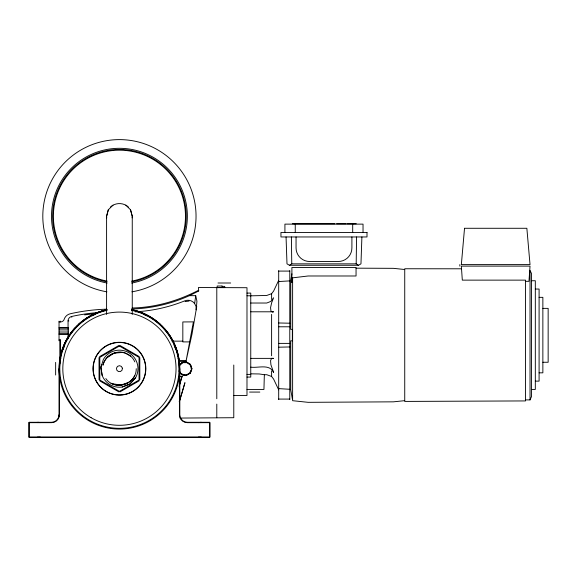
<?xml version="1.0" encoding="UTF-8"?>
<svg xmlns="http://www.w3.org/2000/svg" width="577" height="577" viewBox="0 0 577 577"><rect width="100%" height="100%" fill="white"/><g stroke="black" fill="none" stroke-linecap="round" stroke-linejoin="round"><path stroke-width="0.87" d="M59.042 334.357L68.194 334.357L68.252 332.006L68.194 327.563L59.042 327.563M361.902 236.959L360.964 263.848L358.505 265.269L356.182 263.848L356.572 236.959M251.103 373.831L259.224 373.961L264.345 374.711L263.941 389.432L246.985 389.432M195.718 295.669L194.637 303.574L196.029 306.373L196.23 309.835L196.923 301.151L195.718 295.669L189.393 295.669A151.751 151.751 0 0 1 131.433 309.041M189.393 295.669L198.704 290.988L198.409 287.534L246.985 287.714L246.985 395.469L233.779 395.469M292.618 277.847L291.897 282.593L291.897 267.533L356.052 267.533L356.052 275.986L308.125 275.986L292.618 277.847L292.618 400.698L308.125 402.328L393.42 401.837L404.737 400.662M189.754 341.901L182.83 341.901L182.83 321.952L193.403 321.879L186.054 361.094L192.033 333.953L196.743 306.474M179.231 367.217L179.534 365.486L182.902 362.666L187.287 362.666L190.648 365.486L191.413 369.814L189.22 373.615L185.094 375.115L180.969 373.615L179.216 370.571M291.897 273.83L290.765 280.285L290.765 329.352L292.337 329.352L292.337 340.819L290.765 340.819L290.765 389.886L292.337 398.866M105.829 378.577C114.715 391.372 136.561 384.275 136.237 368.696M113.013 205.116L108.31 209.812L106.594 216.231L106.594 314.458M179.418 376.319L182.094 376.319L180.312 382.674A604.631 604.631 0 0 1 179.137 386.778M179.18 385.45L182.094 376.319M179.382 401.606L184.943 382.674A609.088 609.088 0 0 1 179.231 401.78M101.667 364.924L100.932 367.311L102.165 375.476A18.543 18.543 0 0 0 122.187 387.037L129.875 384.022L135.487 377.971A18.543 18.543 0 0 0 128.7 352.634A18.543 18.543 0 0 0 103.362 359.428L100.932 367.311L102.165 375.476M179.195 371.617L181.69 374.588L186.277 375.403L190.439 372.973L191.932 368.696L190.432 364.433L186.277 361.995L181.69 362.803L179.195 365.775M190.309 373.074L191.896 368.696L190.309 364.325M530.032 399.897L531.547 396.478L531.547 273.693L530.032 270.274L530.032 399.897L525.503 399.897M278.691 280.343L273.599 291.104L271.608 293.693L266.762 295.46L250.584 295.835M108.31 209.812L106.594 216.231A12.831 12.831 0 0 0 106.702 217.875M179.692 364.765L180.529 363.618L183.032 362.19L185.852 361.909A6.816 6.787 0.1 0 1 186.602 362.039L190.432 364.433M71.397 332.41L76.864 326.135L83.138 320.668M134.78 375.533C130.546 384.239 119.569 387.816 111.022 383.258M135.487 377.971L129.875 384.022L122.187 387.037M59.042 339.976L60.585 339.976L59.799 340.769L59.864 363.2M59.042 414.74A7.551 7.551 0 0 1 51.497 422.285L29.225 422.285L28.85 422.667L28.85 437.005L29.225 437.38L209.624 437.38L209.999 437.005L209.999 422.667L209.624 422.285L187.359 422.285A7.551 7.551 0 0 1 179.808 414.74L179.808 368.696M60.823 358.569L59.907 359.493A60.224 60.224 0 0 1 75.277 327.729M130.676 356.204L124.618 352.713C115.285 350.051 105.339 355.749 102.98 365.205C105.966 350.167 128.707 347.332 134.78 361.858M110.351 207.157C115.321 202.383 123.528 202.383 128.498 207.157M107.574 357.314L114.224 353.117L122.064 352.482M186.277 375.403L190.439 372.973M286.055 236.959L286.993 263.848L289.445 265.269L291.767 263.848L356.182 263.848M99.619 356.6L118.855 345.493M119.994 391.898L139.237 380.791M178.935 359.5L178.618 359.644A59.885 59.885 0 0 1 179.231 371.725M37.152 437.38L38.068 437.005M200.782 422.667L201.698 422.285M128.209 382.58L120.744 385.075L112.984 383.813M38.068 437.38L40.174 437.005M198.683 422.667L200.782 422.285M185.123 301.562L189.025 301.086M84.66 314.862L97.657 313.39M132.248 307.988C155.191 307.505 177.694 300.963 198.048 290.534L198.704 290.988M278.691 281.54L289.784 280.891M278.691 347.195L289.784 346.957M180.017 418.065L233.779 417.712L233.779 365.025M292.351 223.753L334.934 223.753M336.521 223.753L346.207 223.753M347.224 223.753L356.269 223.753M289.445 265.269L358.505 265.269M278.691 271.089L289.784 271.089M531.547 280.739L535.319 280.739L535.319 389.432L531.547 389.432M525.503 281.324L528.965 281.324L530.032 266.112L461.348 266.112L462.314 280.133L525.503 280.133L525.503 400.928L404.737 401.419L404.737 268.752L461.348 268.795M218.027 283.004L230.663 283.004M535.319 289.041L539.091 289.041L539.091 381.13L535.319 381.13M246.985 293.094L250.757 293.094L250.757 377.077L246.985 377.077M246.985 295.785L250.757 295.785M539.091 297.35L542.863 297.35L542.863 372.829L539.091 372.829M250.757 303.026L266.762 303.026L270.786 301.425L273.599 297.775L271.637 302.802L270.563 307.642L270.923 310.967L272.495 312.092L273.599 311.796L250.757 311.796M542.863 308.378L548.15 308.378L548.15 362.262L542.863 362.262M68.064 327.563L68.064 320.935L68.858 320.935M59.042 321.937L60.549 321.937A3.808 3.808 0 0 0 64.177 319.297A8.266 8.266 0 0 1 70.206 313.78A187.907 187.907 0 0 1 106.63 309.178M278.691 326.784L289.784 326.784M59.042 328.212L68.23 328.212M59.042 329.907L68.252 329.907M59.042 332.006L68.252 332.006M59.042 333.708L68.23 333.708M172.025 341.151L182.83 341.151M278.691 343.387L289.784 343.387M250.757 358.382L273.599 358.375L271.637 358.331L270.563 360.596L270.923 364.772L273.599 372.396C269.567 363.546 258.114 368.285 250.757 367.145M178.762 360.856L185.808 360.856M178.408 361.094L186.054 361.094M246.985 374.394L250.757 374.394M264.345 374.711L266.762 374.711L271.608 376.478L273.599 379.067L278.691 389.828M179.382 376.543L181.762 376.543M249.567 392.072L259.816 392.072M278.691 399.082L289.784 399.082M29.225 422.667L51.497 422.667A7.927 7.927 0 0 0 59.417 414.74L59.417 368.696A60.008 60.008 0 0 1 107.156 309.957M209.624 422.667L187.359 422.667A7.927 7.927 0 0 1 179.433 414.74L179.433 368.696A60.008 60.008 0 0 0 131.7 309.957M29.225 437.005L209.624 437.005M356.052 268.175L393.42 268.334L404.737 269.509M278.691 322.976L289.784 323.214M278.691 388.631L289.784 389.28M186.602 375.382L182.447 375.021L179.404 372.504M198.683 437.005L200.782 437.38M38.068 422.285L40.174 422.667M200.782 437.005L201.698 437.38M37.152 422.285L38.068 422.667M59.921 359.5L60.232 359.644A59.885 59.885 0 0 0 59.619 371.725M119.994 345.493L139.237 356.6M99.619 380.791L118.855 391.898M155.711 320.668L161.993 326.135L167.453 332.41M178.026 358.569L178.942 359.493A60.224 60.224 0 0 0 164.178 328.392M125.844 205.116L130.539 209.812L132.256 216.231L132.256 314.458M130.539 209.812L132.256 216.231A12.831 12.831 0 0 1 132.155 217.875M98.227 312.554A184.957 184.957 0 0 0 71.635 316.484L71.808 317.256M291.385 236.959L291.767 263.848M459.84 264.605L459.84 266.112M363.034 232.437L363.034 224.128L284.915 224.128L284.915 232.437M352.698 224.128L352.698 232.437M351.905 236.959L351.905 247.908A13.588 13.588 0 0 1 338.317 261.496L309.633 261.496A13.588 13.588 0 0 1 296.051 247.901L296.051 236.959M295.251 224.128L295.251 232.437M289.784 270.613L289.784 399.558M278.691 270.613L278.691 399.558M271.608 293.693L271.608 299.239M271.608 314.393L271.608 355.785M271.608 370.932L271.608 376.478M216.793 287.714L216.793 398.757M216.793 404.095L216.793 417.712M209.624 422.285L209.624 437.38M139.807 357.589L139.807 379.803M99.049 357.589L99.049 379.803M68.064 334.357L68.064 338.778M60.549 321.144L60.549 321.937M60.585 339.976L60.585 358.822M59.042 321.144L59.042 340.769M59.042 368.696L59.042 416.248M55.644 362.378L55.644 375.014M29.225 422.285L29.225 437.38M131.455 310.296A59.626 59.626 0 0 1 169.018 401.808A59.626 59.626 0 0 1 70.091 402.191A59.626 59.626 0 0 1 106.947 310.39M131.606 309.553A60.383 60.383 0 0 1 179.332 376.262A60.383 60.383 0 0 1 118.516 429.072A60.383 60.383 0 0 1 59.316 374.451A60.383 60.383 0 0 1 107.077 309.589M107.185 283.047A67.935 67.935 0 0 1 62.756 178.776A67.935 67.935 0 0 1 176.1 178.776A67.935 67.935 0 0 1 131.664 283.047M107.098 281.114A66.045 66.045 0 0 1 64.408 179.692A66.045 66.045 0 0 1 174.442 179.692A66.045 66.045 0 0 1 131.751 281.114M106.933 281.85A66.802 66.802 0 0 1 63.78 179.267A66.802 66.802 0 0 1 175.069 179.267A66.802 66.802 0 0 1 131.924 281.85M164.07 328.32A60.196 60.196 0 0 1 179.368 374.242M59.489 374.242A60.196 60.196 0 0 1 74.779 328.32M78.544 324.512A60.196 60.196 0 0 1 106.63 309.878M132.22 309.878A60.196 60.196 0 0 1 160.305 324.512M106.904 291.811A76.611 76.611 0 0 1 55.269 174.348A76.611 76.611 0 0 1 183.58 174.348A76.611 76.611 0 0 1 131.945 291.811M78.458 324.548A60.224 60.224 0 0 1 106.716 309.827M132.133 309.827A60.224 60.224 0 0 1 139.908 312.063M141.574 312.691A60.224 60.224 0 0 1 160.392 324.548M63.167 349.41A59.474 59.474 0 0 1 64.711 345.399M92.255 315.792A59.474 59.474 0 0 1 95.342 314.321M143.507 314.321A59.474 59.474 0 0 1 146.594 315.792M174.146 345.399A59.474 59.474 0 0 1 175.682 349.41M68.064 320.935A4.566 4.566 0 0 1 71.635 316.484M135.234 311.832A154.701 154.701 0 0 0 184.828 300.826A8.338 8.338 0 0 1 194.637 303.574M464.528 228.283L461.348 264.605L530.032 264.605L526.859 228.283L464.528 228.283M122.389 368.176L122.035 370.203L120.456 371.53L118.393 371.53L116.821 370.203L116.46 368.176L117.492 366.388L119.425 365.688L121.365 366.388L122.389 368.176M119.425 346.034L99.799 357.365L99.799 380.027L119.425 391.357L139.05 380.027L139.05 357.365L119.425 346.034M367.001 232.437L280.949 232.437L280.949 236.959L367.001 236.959L367.001 232.437M222.044 286.026L217.168 286.026L217.168 287.598L224.72 287.598L224.72 286.401L222.044 286.401L222.044 286.026M106.312 391.415A26.232 26.232 0 0 0 145.656 368.696A26.232 26.232 0 0 0 106.312 345.984A26.232 26.232 0 0 0 106.312 391.415M106.218 391.574A26.419 26.419 0 0 0 145.844 368.696A26.419 26.419 0 0 0 106.218 345.818A26.419 26.419 0 0 0 106.218 391.574M91.123 417.719A56.611 56.611 0 0 0 176.035 368.696A56.611 56.611 0 0 0 91.123 319.672A56.611 56.611 0 0 0 91.123 417.719"/></g></svg>
